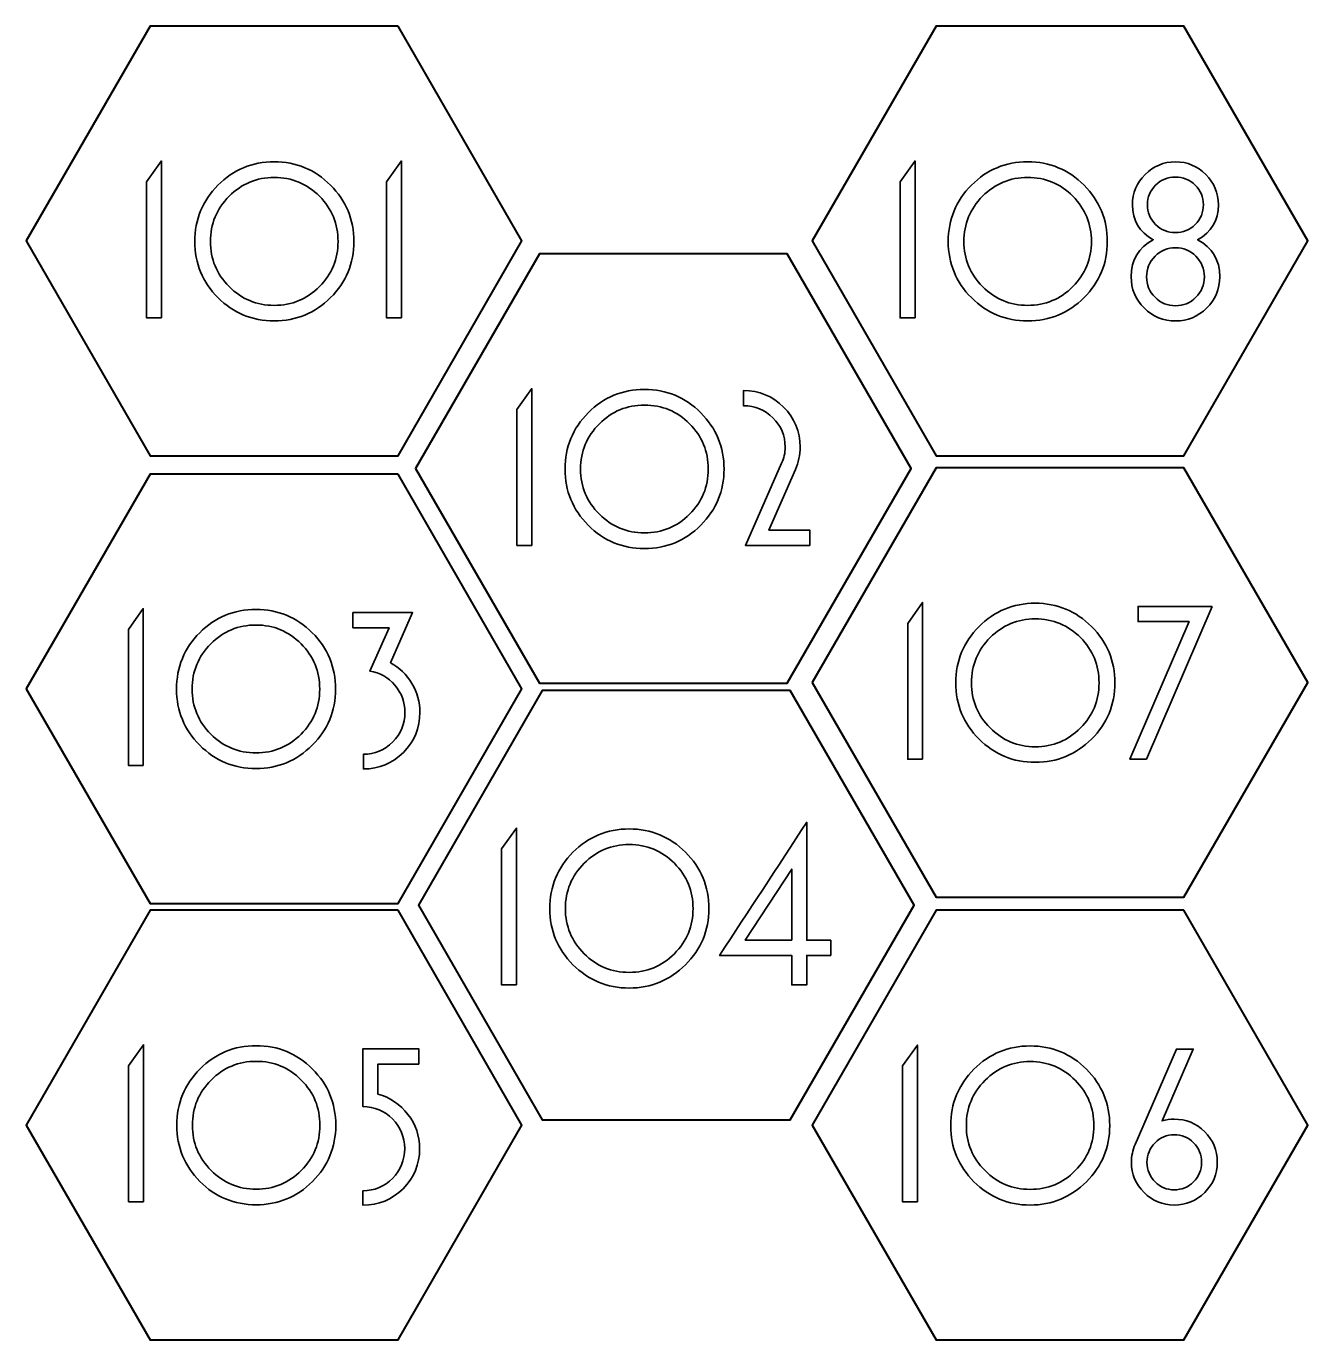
# Model space of a CAD drawing. Header units: inches. Extents: x -562 to 904, y -750 to 752.
import ezdxf

# ---------------------------------------------------------------- set-up
doc = ezdxf.new("R2010")
doc.units = ezdxf.units.IN
doc.header["$MEASUREMENT"] = 0
doc.layers.add('cut', color=7, linetype='Continuous')
doc.layers.add('engr', color=7, linetype='Continuous')

msp = doc.modelspace()

# ---------------------------------------------------------------- linework, layer by layer
at = {"layer": 'cut', "color": 7, "lineweight": 40}
for points in [[(-136.7, 752.2), (-420.2, 752.2), (-561.9, 506.7), (-420.2, 261.2), (-136.7, 261.2), (5, 506.7), (-136.7, 752.2)], [(762, 752.2), (478.6, 752.2), (336.8, 506.7), (478.6, 261.2), (762, 261.2), (903.8, 506.7), (762, 752.2)], [(308.5, 492), (25.1, 492), (-116.7, 246.5), (25.1, 1), (308.5, 1), (450.3, 246.5), (308.5, 492)], [(762, 247.5), (478.6, 247.5), (336.8, 2), (478.6, -243.5), (762, -243.5), (903.8, 2), (762, 247.5)], [(-136.7, 240.2), (-420.2, 240.2), (-561.9, -5.3), (-420.2, -250.8), (-136.7, -250.8), (5, -5.3), (-136.7, 240.2)], [(311.8, -7.2), (28.3, -7.2), (-113.4, -252.7), (28.3, -498.2), (311.8, -498.2), (453.5, -252.7), (311.8, -7.2)], [(-136.7, -258.6), (-420.2, -258.6), (-561.9, -504.1), (-420.2, -749.6), (-136.7, -749.6), (5, -504.1), (-136.7, -258.6)], [(762, -258.6), (478.6, -258.6), (336.8, -504.1), (478.6, -749.6), (762, -749.6), (903.8, -504.1), (762, -258.6)]]:
    msp.add_lwpolyline(points, dxfattribs=at)
at = {"layer": 'engr', "color": 7, "lineweight": 35}
for points in [[(-407.1, 418.8), (-424.2, 418.8), (-424.2, 574.2), (-407.1, 598.2), (-407.1, 418.8)], [(-132.6, 418.8), (-149.7, 418.8), (-149.7, 574.2), (-132.6, 598.2), (-132.6, 418.8)], [(454.6, 418.8), (437.5, 418.8), (437.5, 574.2), (454.6, 598.2), (454.6, 418.8)], [(16.3, 158.6), (-0.8, 158.6), (-0.8, 314), (16.3, 338), (16.3, 158.6)], [(463.3, -85.9), (446.2, -85.9), (446.2, 69.5), (463.3, 93.5), (463.3, -85.9)], [(-428.1, -92.9), (-445.1, -92.9), (-445.1, 62.5), (-428.1, 86.4), (-428.1, -92.9)], [(794.4, 88.9), (719.2, -85.9), (700.3, -85.9), (768.1, 71.5), (709.7, 71.5), (709.7, 88.9), (794.4, 88.9)], [(-1.1, -343.9), (-18.2, -343.9), (-18.2, -188.5), (-1.1, -164.6), (-1.1, -343.9)], [(313.7, -292.9), (313.7, -211.5), (260.4, -292.9), (313.7, -292.9)], [(-427.8, -591.8), (-444.9, -591.8), (-444.9, -436.4), (-427.8, -412.4), (-427.8, -591.8)], [(457.4, -592), (440.3, -592), (440.3, -436.6), (457.4, -412.7), (457.4, -592)]]:
    msp.add_lwpolyline(points, dxfattribs=at)
for points, knots in [([(-187.2, 506.1), (-187.2, 481.1), (-196.1, 459.7), (-213.9, 441.9), (-231.7, 424.1), (-253.1, 415.3), (-278.3, 415.3), (-303.5, 415.3), (-324.9, 424.1), (-342.6, 441.9), (-360.3, 459.7), (-369.1, 481.1), (-369.1, 506.1), (-369.1, 531.2), (-360.3, 552.7), (-342.6, 570.5), (-324.9, 588.3), (-303.5, 597.2), (-278.3, 597.2), (-253.1, 597.2), (-231.7, 588.3), (-213.9, 570.5), (-196.1, 552.7), (-187.2, 531.2), (-187.2, 506.1)], [0, 0, 0, 0, 1, 1, 1, 2, 2, 2, 3, 3, 3, 4, 4, 4, 5, 5, 5, 6, 6, 6, 7, 7, 7, 8, 8, 8, 8]), ([(674.5, 506.1), (674.5, 481.1), (665.6, 459.7), (647.9, 441.9), (630.1, 424.1), (608.6, 415.3), (583.4, 415.3), (558.3, 415.3), (536.8, 424.1), (519.1, 441.9), (501.5, 459.7), (492.6, 481.1), (492.6, 506.1), (492.6, 531.2), (501.5, 552.7), (519.1, 570.5), (536.8, 588.3), (558.3, 597.2), (583.4, 597.2), (608.6, 597.2), (630.1, 588.3), (647.9, 570.5), (665.6, 552.7), (674.5, 531.2), (674.5, 506.1)], [0, 0, 0, 0, 1, 1, 1, 2, 2, 2, 3, 3, 3, 4, 4, 4, 5, 5, 5, 6, 6, 6, 7, 7, 7, 8, 8, 8, 8]), ([(803.1, 465.8), (803.1, 451.8), (798.2, 439.9), (788.3, 430.1), (778.4, 420.2), (766.5, 415.3), (752.6, 415.3), (738.5, 415.3), (726.5, 420.2), (716.6, 430.1), (706.7, 439.9), (701.8, 451.8), (701.8, 465.8), (701.8, 485), (710.2, 499.1), (727.1, 508.1), (711.2, 516.8), (703.3, 530.1), (703.3, 548.2), (703.3, 561.6), (708.1, 573.1), (717.8, 582.7), (727.4, 592.3), (739, 597.2), (752.6, 597.2), (766, 597.2), (777.5, 592.3), (787.1, 582.7), (796.8, 573.1), (801.6, 561.6), (801.6, 548.2), (801.6, 530.1), (793.7, 516.8), (777.8, 508.1), (794.7, 499.1), (803.1, 485), (803.1, 465.8)], [0, 0, 0, 0, 1, 1, 1, 2, 2, 2, 3, 3, 3, 4, 4, 4, 5, 5, 5, 6, 6, 6, 7, 7, 7, 8, 8, 8, 9, 9, 9, 10, 10, 10, 11, 11, 11, 12, 12, 12, 12]), ([(-205.3, 506.1), (-205.3, 526.3), (-212.4, 543.6), (-226.6, 557.9), (-240.8, 572.2), (-258.1, 579.3), (-278.3, 579.3), (-298.4, 579.3), (-315.5, 572.2), (-329.8, 557.9), (-344.1, 543.6), (-351.3, 526.3), (-351.3, 506.1), (-351.3, 486), (-344.1, 468.8), (-329.8, 454.5), (-315.5, 440.3), (-298.4, 433.1), (-278.3, 433.1), (-258.1, 433.1), (-240.8, 440.3), (-226.6, 454.5), (-212.4, 468.8), (-205.3, 486), (-205.3, 506.1)], [0, 0, 0, 0, 1, 1, 1, 2, 2, 2, 3, 3, 3, 4, 4, 4, 5, 5, 5, 6, 6, 6, 7, 7, 7, 8, 8, 8, 8]), ([(656.4, 506.1), (656.4, 526.3), (649.3, 543.6), (635.1, 557.9), (620.9, 572.2), (603.7, 579.3), (583.4, 579.3), (563.4, 579.3), (546.2, 572.2), (531.9, 557.9), (517.6, 543.6), (510.5, 526.3), (510.5, 506.1), (510.5, 486), (517.6, 468.8), (531.9, 454.5), (546.2, 440.3), (563.4, 433.1), (583.4, 433.1), (603.7, 433.1), (620.9, 440.3), (635.1, 454.5), (649.3, 468.8), (656.4, 486), (656.4, 506.1)], [0, 0, 0, 0, 1, 1, 1, 2, 2, 2, 3, 3, 3, 4, 4, 4, 5, 5, 5, 6, 6, 6, 7, 7, 7, 8, 8, 8, 8]), ([(784.5, 548.2), (784.5, 556.8), (781.3, 564.3), (775, 570.5), (768.7, 576.7), (761.2, 579.8), (752.5, 579.8), (743.6, 579.8), (736, 576.7), (729.8, 570.5), (723.5, 564.3), (720.4, 556.8), (720.4, 548.2), (720.4, 539.3), (723.5, 531.8), (729.8, 525.6), (736, 519.4), (743.6, 516.3), (752.5, 516.3), (761.2, 516.3), (768.7, 519.4), (775, 525.6), (781.3, 531.8), (784.5, 539.3), (784.5, 548.2)], [0, 0, 0, 0, 1, 1, 1, 2, 2, 2, 3, 3, 3, 4, 4, 4, 5, 5, 5, 6, 6, 6, 7, 7, 7, 8, 8, 8, 8]), ([(785.5, 465.6), (785.5, 474.9), (782.3, 482.7), (775.8, 489.2), (769.3, 495.7), (761.6, 498.9), (752.6, 498.9), (743.4, 498.9), (735.6, 495.7), (729.1, 489.2), (722.6, 482.7), (719.4, 474.9), (719.4, 465.6), (719.4, 456.6), (722.6, 448.8), (729.1, 442.3), (735.6, 435.8), (743.4, 432.6), (752.6, 432.6), (761.6, 432.6), (769.3, 435.8), (775.8, 442.3), (782.3, 448.8), (785.5, 456.6), (785.5, 465.6)], [0, 0, 0, 0, 1, 1, 1, 2, 2, 2, 3, 3, 3, 4, 4, 4, 5, 5, 5, 6, 6, 6, 7, 7, 7, 8, 8, 8, 8]), ([(236.2, 245.9), (236.2, 220.9), (227.3, 199.5), (209.5, 181.7), (191.8, 163.9), (170.3, 155.1), (145.1, 155.1), (119.9, 155.1), (98.5, 163.9), (80.8, 181.7), (63.1, 199.5), (54.3, 220.9), (54.3, 245.9), (54.3, 271.1), (63.1, 292.5), (80.8, 310.3), (98.5, 328.1), (119.9, 337), (145.1, 337), (170.3, 337), (191.8, 328.1), (209.5, 310.3), (227.3, 292.5), (236.2, 271.1), (236.2, 245.9)], [0, 0, 0, 0, 1, 1, 1, 2, 2, 2, 3, 3, 3, 4, 4, 4, 5, 5, 5, 6, 6, 6, 7, 7, 7, 8, 8, 8, 8]), ([(334.4, 158.6), (334.4, 158.6), (260.7, 158.6), (260.7, 158.6), (260.7, 158.6), (302, 252.8), (302, 252.8), (304.7, 258.2), (306.1, 264.3), (306.1, 271.1), (306.1, 284.1), (301.4, 295.2), (292.1, 304.4), (282.8, 313.7), (271.5, 318.3), (258.4, 318.3), (258.4, 318.3), (258.4, 335.7), (258.4, 335.7), (276.2, 335.7), (291.5, 329.4), (304.2, 316.8), (316.8, 304.2), (323.2, 289), (323.2, 271.1), (323.2, 262), (321.4, 253.4), (317.8, 245.6), (317.8, 245.6), (287.5, 176), (287.5, 176), (287.5, 176), (334.4, 176), (334.4, 176), (334.4, 176), (334.4, 158.6), (334.4, 158.6)], [0, 0, 0, 0, 1, 1, 1, 2, 2, 2, 3, 3, 3, 4, 4, 4, 5, 5, 5, 6, 6, 6, 7, 7, 7, 8, 8, 8, 9, 9, 9, 10, 10, 10, 11, 11, 11, 12, 12, 12, 12]), ([(218.1, 245.9), (218.1, 266.1), (211, 283.4), (196.8, 297.7), (182.6, 312), (165.4, 319.1), (145.1, 319.1), (125, 319.1), (107.9, 312), (93.6, 297.7), (79.3, 283.4), (72.1, 266.1), (72.1, 245.9), (72.1, 225.8), (79.3, 208.6), (93.6, 194.3), (107.9, 180.1), (125, 172.9), (145.1, 172.9), (165.4, 172.9), (182.6, 180.1), (196.8, 194.3), (211, 208.6), (218.1, 225.8), (218.1, 245.9)], [0, 0, 0, 0, 1, 1, 1, 2, 2, 2, 3, 3, 3, 4, 4, 4, 5, 5, 5, 6, 6, 6, 7, 7, 7, 8, 8, 8, 8]), ([(683.2, 1.4), (683.2, -23.6), (674.3, -45), (656.5, -62.8), (638.8, -80.5), (617.3, -89.4), (592.1, -89.4), (566.9, -89.4), (545.5, -80.5), (527.8, -62.8), (510.1, -45), (501.3, -23.6), (501.3, 1.4), (501.3, 26.6), (510.1, 48), (527.8, 65.8), (545.5, 83.6), (566.9, 92.5), (592.1, 92.5), (617.3, 92.5), (638.8, 83.6), (656.5, 65.8), (674.3, 48), (683.2, 26.6), (683.2, 1.4)], [0, 0, 0, 0, 1, 1, 1, 2, 2, 2, 3, 3, 3, 4, 4, 4, 5, 5, 5, 6, 6, 6, 7, 7, 7, 8, 8, 8, 8]), ([(-208.1, -5.7), (-208.1, -30.7), (-217, -52.1), (-234.8, -69.8), (-252.6, -87.6), (-274.1, -96.5), (-299.2, -96.5), (-324.4, -96.5), (-345.8, -87.6), (-363.5, -69.8), (-381.2, -52.1), (-390, -30.7), (-390, -5.7), (-390, 19.5), (-381.2, 41), (-363.5, 58.8), (-345.8, 76.5), (-324.4, 85.4), (-299.2, 85.4), (-274.1, 85.4), (-252.6, 76.5), (-234.8, 58.8), (-217, 41), (-208.1, 19.5), (-208.1, -5.7)], [0, 0, 0, 0, 1, 1, 1, 2, 2, 2, 3, 3, 3, 4, 4, 4, 5, 5, 5, 6, 6, 6, 7, 7, 7, 8, 8, 8, 8]), ([(-111.7, -32.2), (-111.7, -50.2), (-118, -65.5), (-130.6, -78.1), (-143.2, -90.7), (-158.4, -97), (-176.3, -97), (-176.3, -97), (-176.3, -80.2), (-176.3, -80.2), (-163.2, -80.2), (-152.1, -75.5), (-142.8, -66.1), (-133.5, -56.8), (-128.8, -45.5), (-128.8, -32.2), (-128.8, -20.6), (-132.6, -10.3), (-140.2, -1.3), (-147.8, 7.7), (-157.4, 13), (-168.9, 14.7), (-168.9, 14.7), (-146.9, 64.5), (-146.9, 64.5), (-146.9, 64.5), (-188.2, 64.5), (-188.2, 64.5), (-188.2, 64.5), (-188.2, 81.8), (-188.2, 81.8), (-188.2, 81.8), (-120, 81.8), (-120, 81.8), (-120, 81.8), (-145.3, 24.4), (-145.3, 24.4), (-135, 18.8), (-126.8, 10.9), (-120.8, 0.7), (-114.7, -9.5), (-111.7, -20.5), (-111.7, -32.2)], [0, 0, 0, 0, 1, 1, 1, 2, 2, 2, 3, 3, 3, 4, 4, 4, 5, 5, 5, 6, 6, 6, 7, 7, 7, 8, 8, 8, 9, 9, 9, 10, 10, 10, 11, 11, 11, 12, 12, 12, 13, 13, 13, 14, 14, 14, 14]), ([(-226.3, -5.7), (-226.3, 14.6), (-233.4, 31.8), (-247.6, 46.1), (-261.8, 60.4), (-279, 67.6), (-299.2, 67.6), (-319.3, 67.6), (-336.5, 60.4), (-350.8, 46.1), (-365, 31.8), (-372.2, 14.6), (-372.2, -5.7), (-372.2, -25.7), (-365, -42.9), (-350.8, -57.2), (-336.5, -71.5), (-319.3, -78.6), (-299.2, -78.6), (-279, -78.6), (-261.8, -71.5), (-247.6, -57.2), (-233.4, -42.9), (-226.3, -25.7), (-226.3, -5.7)], [0, 0, 0, 0, 1, 1, 1, 2, 2, 2, 3, 3, 3, 4, 4, 4, 5, 5, 5, 6, 6, 6, 7, 7, 7, 8, 8, 8, 8]), ([(665.1, 1.4), (665.1, 21.6), (658, 38.9), (643.8, 53.2), (629.6, 67.5), (612.3, 74.6), (592.1, 74.6), (572, 74.6), (554.9, 67.5), (540.6, 53.2), (526.3, 38.9), (519.1, 21.6), (519.1, 1.4), (519.1, -18.7), (526.3, -35.9), (540.6, -50.1), (554.9, -64.4), (572, -71.6), (592.1, -71.6), (612.3, -71.6), (629.6, -64.4), (643.8, -50.1), (658, -35.9), (665.1, -18.7), (665.1, 1.4)], [0, 0, 0, 0, 1, 1, 1, 2, 2, 2, 3, 3, 3, 4, 4, 4, 5, 5, 5, 6, 6, 6, 7, 7, 7, 8, 8, 8, 8]), ([(358.3, -310.2), (358.3, -310.2), (330.8, -310.2), (330.8, -310.2), (330.8, -310.2), (330.8, -343.9), (330.8, -343.9), (330.8, -343.9), (313.7, -343.9), (313.7, -343.9), (313.7, -343.9), (313.7, -310.2), (313.7, -310.2), (313.7, -310.2), (231, -310.2), (231, -310.2), (264.2, -259.7), (297.4, -209), (330.8, -157.9), (330.8, -157.9), (330.8, -292.9), (330.8, -292.9), (330.8, -292.9), (358.3, -292.9), (358.3, -292.9), (358.3, -292.9), (358.3, -310.2), (358.3, -310.2)], [0, 0, 0, 0, 1, 1, 1, 2, 2, 2, 3, 3, 3, 4, 4, 4, 5, 5, 5, 6, 6, 6, 7, 7, 7, 8, 8, 8, 9, 9, 9, 9]), ([(218.8, -256.7), (218.8, -281.7), (209.9, -303.1), (192.1, -320.8), (174.3, -338.6), (152.9, -347.5), (127.7, -347.5), (102.5, -347.5), (81.1, -338.6), (63.4, -320.8), (45.7, -303.1), (36.9, -281.7), (36.9, -256.7), (36.9, -231.5), (45.7, -210), (63.4, -192.2), (81.1, -174.5), (102.5, -165.6), (127.7, -165.6), (152.9, -165.6), (174.3, -174.5), (192.1, -192.2), (209.9, -210), (218.8, -231.5), (218.8, -256.7)], [0, 0, 0, 0, 1, 1, 1, 2, 2, 2, 3, 3, 3, 4, 4, 4, 5, 5, 5, 6, 6, 6, 7, 7, 7, 8, 8, 8, 8]), ([(200.7, -256.7), (200.7, -236.4), (193.6, -219.2), (179.4, -204.9), (165.2, -190.6), (147.9, -183.4), (127.7, -183.4), (107.6, -183.4), (90.5, -190.6), (76.2, -204.9), (61.9, -219.2), (54.7, -236.4), (54.7, -256.7), (54.7, -276.7), (61.9, -293.9), (76.2, -308.2), (90.5, -322.5), (107.6, -329.6), (127.7, -329.6), (147.9, -329.6), (165.2, -322.5), (179.4, -308.2), (193.6, -293.9), (200.7, -276.7), (200.7, -256.7)], [0, 0, 0, 0, 1, 1, 1, 2, 2, 2, 3, 3, 3, 4, 4, 4, 5, 5, 5, 6, 6, 6, 7, 7, 7, 8, 8, 8, 8]), ([(-207.9, -504.5), (-207.9, -529.5), (-216.8, -550.9), (-234.5, -568.7), (-252.3, -586.4), (-273.8, -595.3), (-299, -595.3), (-324.1, -595.3), (-345.6, -586.4), (-363.3, -568.7), (-380.9, -550.9), (-389.8, -529.5), (-389.8, -504.5), (-389.8, -479.3), (-380.9, -457.9), (-363.3, -440.1), (-345.6, -422.3), (-324.1, -413.4), (-299, -413.4), (-273.8, -413.4), (-252.3, -422.3), (-234.5, -440.1), (-216.8, -457.9), (-207.9, -479.3), (-207.9, -504.5)], [0, 0, 0, 0, 1, 1, 1, 2, 2, 2, 3, 3, 3, 4, 4, 4, 5, 5, 5, 6, 6, 6, 7, 7, 7, 8, 8, 8, 8]), ([(-112, -531), (-112, -549.1), (-118.3, -564.4), (-131, -577), (-143.6, -589.6), (-158.9, -595.8), (-176.8, -595.8), (-176.8, -595.8), (-176.8, -579.3), (-176.8, -579.3), (-163.6, -579.3), (-152.3, -574.5), (-143, -565.1), (-133.7, -555.7), (-129.1, -544.3), (-129.1, -531), (-129.1, -517.9), (-133.7, -506.7), (-143, -497.2), (-152.3, -487.8), (-163.6, -483.1), (-176.8, -483.1), (-176.8, -483.1), (-176.8, -417), (-176.8, -417), (-176.8, -417), (-113, -417), (-113, -417), (-113, -417), (-113, -434.4), (-113, -434.4), (-113, -434.4), (-159.7, -434.4), (-159.7, -434.4), (-159.7, -434.4), (-159.7, -468.8), (-159.7, -468.8), (-145.7, -472.7), (-134.2, -480.4), (-125.3, -492), (-116.4, -503.6), (-112, -516.6), (-112, -531)], [0, 0, 0, 0, 1, 1, 1, 2, 2, 2, 3, 3, 3, 4, 4, 4, 5, 5, 5, 6, 6, 6, 7, 7, 7, 8, 8, 8, 9, 9, 9, 10, 10, 10, 11, 11, 11, 12, 12, 12, 13, 13, 13, 14, 14, 14, 14]), ([(677.3, -504.8), (677.3, -529.8), (668.4, -551.2), (650.7, -568.9), (632.9, -586.7), (611.4, -595.6), (586.2, -595.6), (561.1, -595.6), (539.6, -586.7), (522, -568.9), (504.3, -551.2), (495.4, -529.8), (495.4, -504.8), (495.4, -479.6), (504.3, -458.1), (522, -440.3), (539.6, -422.6), (561.1, -413.7), (586.2, -413.7), (611.4, -413.7), (632.9, -422.6), (650.7, -440.3), (668.4, -458.1), (677.3, -479.6), (677.3, -504.8)], [0, 0, 0, 0, 1, 1, 1, 2, 2, 2, 3, 3, 3, 4, 4, 4, 5, 5, 5, 6, 6, 6, 7, 7, 7, 8, 8, 8, 8]), ([(800.3, -546.6), (800.3, -560.2), (795.5, -571.8), (785.9, -581.3), (776.3, -590.8), (764.7, -595.6), (751, -595.6), (737.6, -595.6), (726.1, -590.8), (716.5, -581.3), (706.9, -571.8), (702.1, -560.2), (702.1, -546.6), (702.1, -539.8), (703.5, -533), (706.4, -526.2), (706.4, -526.2), (753.6, -417.3), (753.6, -417.3), (753.6, -417.3), (772.8, -417.3), (772.8, -417.3), (772.8, -417.3), (737.2, -499.4), (737.2, -499.4), (741.6, -498), (746.2, -497.4), (751, -497.4), (764.6, -497.4), (776.2, -502.2), (785.9, -511.8), (795.5, -521.4), (800.3, -533), (800.3, -546.6)], [0, 0, 0, 0, 1, 1, 1, 2, 2, 2, 3, 3, 3, 4, 4, 4, 5, 5, 5, 6, 6, 6, 7, 7, 7, 8, 8, 8, 9, 9, 9, 10, 10, 10, 11, 11, 11, 11]), ([(-226, -504.5), (-226, -484.3), (-233.1, -467), (-247.3, -452.7), (-261.5, -438.4), (-278.7, -431.3), (-299, -431.3), (-319, -431.3), (-336.2, -438.4), (-350.5, -452.7), (-364.8, -467), (-371.9, -484.3), (-371.9, -504.5), (-371.9, -524.6), (-364.8, -541.8), (-350.5, -556), (-336.2, -570.3), (-319, -577.5), (-299, -577.5), (-278.7, -577.5), (-261.5, -570.3), (-247.3, -556), (-233.1, -541.8), (-226, -524.6), (-226, -504.5)], [0, 0, 0, 0, 1, 1, 1, 2, 2, 2, 3, 3, 3, 4, 4, 4, 5, 5, 5, 6, 6, 6, 7, 7, 7, 8, 8, 8, 8]), ([(659.2, -504.8), (659.2, -484.5), (652.1, -467.3), (637.9, -453), (623.7, -438.7), (606.5, -431.5), (586.2, -431.5), (566.2, -431.5), (549, -438.7), (534.7, -453), (520.4, -467.3), (513.3, -484.5), (513.3, -504.8), (513.3, -524.8), (520.4, -542), (534.7, -556.3), (549, -570.6), (566.2, -577.7), (586.2, -577.7), (606.5, -577.7), (623.7, -570.6), (637.9, -556.3), (652.1, -542), (659.2, -524.8), (659.2, -504.8)], [0, 0, 0, 0, 1, 1, 1, 2, 2, 2, 3, 3, 3, 4, 4, 4, 5, 5, 5, 6, 6, 6, 7, 7, 7, 8, 8, 8, 8]), ([(782.4, -546.7), (782.4, -538), (779.4, -530.6), (773.2, -524.4), (767.1, -518.3), (759.7, -515.2), (751, -515.2), (742.5, -515.2), (735.2, -518.3), (729.1, -524.4), (723, -530.6), (719.9, -538), (719.9, -546.7), (719.9, -555.4), (723, -562.9), (729.1, -569), (735.2, -575.2), (742.5, -578.2), (751, -578.2), (759.7, -578.2), (767.1, -575.2), (773.2, -569), (779.4, -562.9), (782.4, -555.4), (782.4, -546.7)], [0, 0, 0, 0, 1, 1, 1, 2, 2, 2, 3, 3, 3, 4, 4, 4, 5, 5, 5, 6, 6, 6, 7, 7, 7, 8, 8, 8, 8])]:
    msp.add_open_spline(points, degree=3, knots=knots, dxfattribs=at)

doc.saveas('drawing.dxf')
